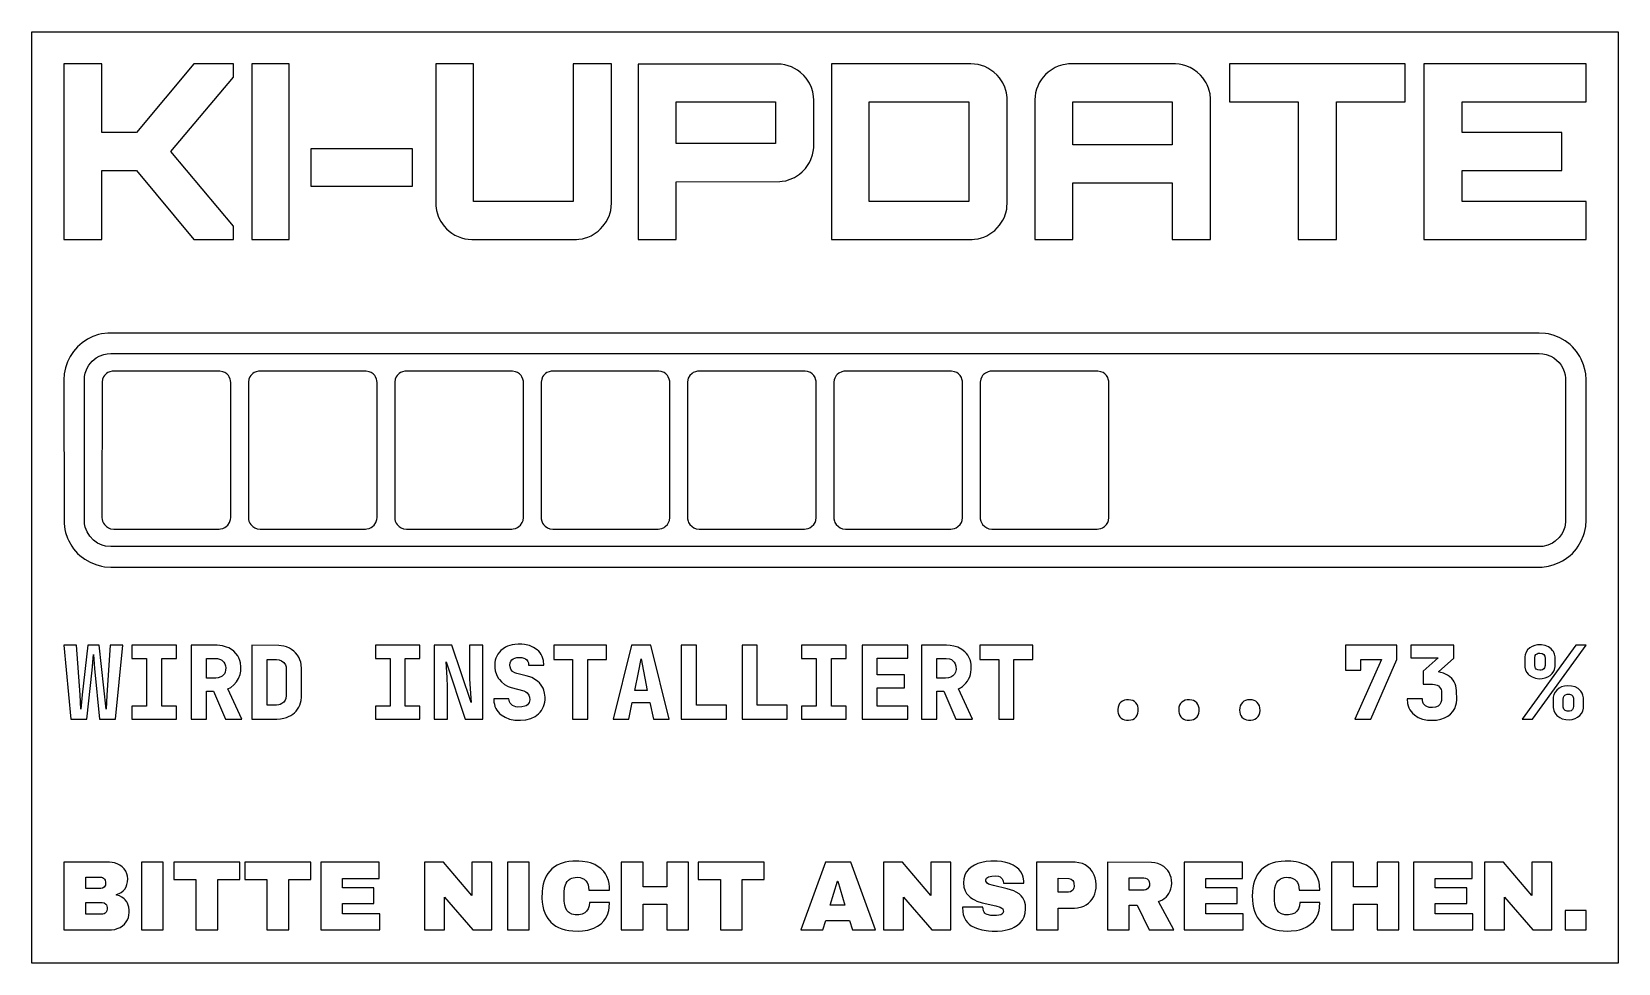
# Model space of a CAD drawing. Header units: millimetres. Extents: x 0 to 272, y 0 to 160.
import ezdxf

# ---------------------------------------------------------------- set-up
doc = ezdxf.new("R2010")
doc.units = ezdxf.units.MM

msp = doc.modelspace()

# ---------------------------------------------------------------- linework, layer by layer
at = {"layer": 'ENTGITTERRAHMEN'}
msp.add_lwpolyline([(0.5, 159.692), (271.5, 159.692), (271.5, 0.5), (0.5, 0.5)], close=True, dxfattribs=at)
at = {"layer": 'MOTIV'}
for points in [[(34.949, 154.192), (28.201, 154.192), (18.371, 142.446), (12.498, 142.446), (12.498, 154.192), (6, 154.192), (6, 124.202), (12.498, 124.202), (12.498, 135.948), (18.371, 135.948), (28.201, 124.202), (34.949, 124.202), (34.949, 126.451), (24.244, 139.197), (34.949, 151.943)], [(44.488, 124.202), (44.488, 154.192), (38.115, 154.192), (38.115, 124.202)], [(96.055, 124.839), (96.409, 125.035), (97.228, 125.612), (97.669, 126.014), (98.071, 126.456), (98.658, 127.284), (98.858, 127.642), (99.108, 128.194), (99.298, 128.763), (99.392, 129.152), (99.482, 129.75), (99.512, 130.366), (99.512, 154.192), (92.972, 154.192), (92.972, 130.7), (75.978, 130.7), (75.978, 154.192), (69.521, 154.192), (69.534, 129.954), (69.638, 129.152), (69.785, 128.571), (69.915, 128.194), (70.159, 127.642), (70.354, 127.284), (70.932, 126.456), (71.333, 126.014), (71.775, 125.612), (72.259, 125.252), (72.782, 124.934), (73.327, 124.67), (73.891, 124.465), (74.472, 124.319), (75.07, 124.231), (75.686, 124.202), (93.554, 124.205), (93.962, 124.231), (94.559, 124.319), (94.945, 124.41), (95.51, 124.595)], [(131.645, 135.36), (132.098, 135.747), (132.643, 136.328), (133.008, 136.811), (133.333, 137.334), (133.604, 137.88), (133.87, 138.635), (134.001, 139.221), (134.071, 139.826), (134.084, 147.986), (134.054, 148.602), (133.921, 149.396), (133.68, 150.158), (133.333, 150.89), (132.769, 151.74), (132.379, 152.196), (131.8, 152.74), (131.321, 153.1), (130.805, 153.418), (130.264, 153.682), (129.7, 153.887), (129.115, 154.033), (128.507, 154.121), (127.878, 154.15), (104.094, 154.15), (104.094, 124.202), (110.55, 124.202), (110.55, 134.032), (128.3, 134.086), (128.712, 134.126), (129.312, 134.233), (130.078, 134.467), (130.805, 134.806)], [(164.012, 125.035), (164.516, 125.368), (164.982, 125.741), (165.41, 126.156), (165.8, 126.612), (166.365, 127.462), (166.635, 128.008), (166.781, 128.381), (166.902, 128.763), (167.032, 129.349), (167.085, 129.75), (167.115, 130.366), (167.102, 148.449), (166.995, 149.264), (166.902, 149.657), (166.711, 150.228), (166.365, 150.955), (165.8, 151.793), (165.41, 152.244), (164.831, 152.783), (164.352, 153.142), (163.836, 153.46), (163.295, 153.723), (162.731, 153.928), (162.146, 154.075), (161.538, 154.163), (160.909, 154.192), (137.125, 154.192), (137.125, 124.202), (161.121, 124.205), (161.538, 124.231), (162.146, 124.319), (162.731, 124.465), (163.109, 124.595), (163.658, 124.839)], [(201.64, 149.657), (201.52, 150.04), (201.29, 150.596), (201.103, 150.955), (200.539, 151.793), (200.149, 152.244), (199.57, 152.783), (198.923, 153.253), (198.397, 153.554), (197.66, 153.867), (197.082, 154.033), (196.482, 154.14), (195.86, 154.189), (177.616, 154.179), (177.011, 154.111), (176.618, 154.033), (175.855, 153.798), (175.304, 153.554), (174.946, 153.359), (174.118, 152.783), (173.675, 152.385), (173.274, 151.948), (172.914, 151.471), (172.596, 150.955), (172.332, 150.413), (172.127, 149.85), (171.981, 149.264), (171.893, 148.657), (171.864, 148.027), (171.864, 124.202), (178.32, 124.202), (178.32, 133.865), (195.314, 133.865), (195.314, 124.202), (201.854, 124.202), (201.851, 148.24), (201.771, 149.064)], [(216.849, 124.202), (223.347, 124.202), (223.347, 147.694), (235.093, 147.694), (235.093, 154.192), (205.103, 154.192), (205.103, 147.694), (216.849, 147.694)], [(244.84, 147.694), (266, 147.694), (266, 154.192), (238.301, 154.192), (238.301, 124.202), (266, 124.202), (266, 130.7), (244.84, 130.7), (244.84, 135.948), (261.876, 135.948), (261.876, 142.446), (244.84, 142.446)], [(110.55, 140.571), (110.55, 147.694), (127.544, 147.694), (127.544, 140.571)], [(143.539, 130.7), (143.539, 147.694), (160.575, 147.694), (160.575, 130.7)], [(178.32, 140.363), (178.32, 147.694), (195.314, 147.694), (195.314, 140.363)], [(65.564, 133.324), (65.564, 139.697), (48.195, 139.697), (48.195, 133.324)], [(6.609, 103.263), (6.273, 102.272), (6.068, 101.246), (6, 100.202), (6.017, 75.678), (6.154, 74.641), (6.273, 74.131), (6.609, 73.14), (6.825, 72.663), (7.348, 71.757), (7.653, 71.332), (8.343, 70.545), (8.725, 70.187), (9.555, 69.55), (10.462, 69.027), (11.428, 68.626), (12.439, 68.355), (12.956, 68.27), (14, 68.202), (258, 68.202), (258.523, 68.219), (259.561, 68.355), (260.572, 68.626), (261.538, 69.027), (262, 69.273), (262.445, 69.55), (263.275, 70.187), (263.657, 70.545), (264.347, 71.332), (264.652, 71.757), (265.175, 72.663), (265.575, 73.63), (265.727, 74.131), (265.932, 75.157), (266, 76.202), (266, 100.202), (265.932, 101.246), (265.846, 101.762), (265.575, 102.773), (265.175, 103.74), (264.928, 104.202), (264.347, 105.072), (263.657, 105.858), (263.275, 106.216), (262.445, 106.853), (261.538, 107.377), (260.572, 107.777), (259.561, 108.048), (259.044, 108.133), (258, 108.202), (14, 108.202), (13.477, 108.184), (12.439, 108.048), (11.929, 107.929), (10.939, 107.593), (10, 107.13), (9.13, 106.548), (8.343, 105.858), (7.653, 105.072), (7.072, 104.202)], [(262.261, 101.648), (262.414, 101.08), (262.49, 100.496), (262.49, 75.907), (262.347, 75.037), (262.157, 74.48), (261.897, 73.952), (261.383, 73.235), (260.739, 72.632), (260.25, 72.305), (259.446, 71.94), (258.587, 71.74), (258, 71.702), (14, 71.702), (13.122, 71.788), (12.554, 71.94), (11.75, 72.305), (11.033, 72.818), (10.43, 73.462), (9.964, 74.211), (9.653, 75.037), (9.538, 75.614), (9.5, 76.202), (9.5, 100.202), (9.538, 100.789), (9.653, 101.366), (9.964, 102.192), (10.258, 102.702), (10.818, 103.384), (11.5, 103.943), (12.01, 104.238), (12.835, 104.548), (13.413, 104.663), (14, 104.702), (258, 104.702), (258.587, 104.663), (259.165, 104.548), (259.99, 104.238), (260.5, 103.943), (260.967, 103.585), (261.383, 103.169), (261.742, 102.702), (262.036, 102.192)], [(12.504, 99.832), (12.5, 76.702), (12.538, 76.311), (12.606, 76.059), (12.768, 75.702), (12.913, 75.484), (13.282, 75.115), (13.615, 74.908), (13.982, 74.77), (14.5, 74.702), (32.5, 74.702), (32.761, 74.719), (33.143, 74.808), (33.5, 74.97), (33.718, 75.115), (34.004, 75.383), (34.294, 75.817), (34.462, 76.311), (34.5, 76.702), (34.5, 99.702), (34.462, 100.092), (34.394, 100.345), (34.232, 100.702), (34.087, 100.919), (33.819, 101.205), (33.5, 101.434), (33.143, 101.595), (32.631, 101.697), (14.5, 101.702), (14.239, 101.685), (13.857, 101.595), (13.5, 101.434), (13.282, 101.288), (12.913, 100.919), (12.768, 100.702), (12.606, 100.345)], [(37.504, 99.832), (37.5, 76.702), (37.538, 76.311), (37.606, 76.059), (37.768, 75.702), (37.913, 75.484), (38.282, 75.115), (38.615, 74.908), (38.982, 74.77), (39.5, 74.702), (57.5, 74.702), (57.761, 74.719), (58.143, 74.808), (58.5, 74.97), (58.718, 75.115), (59.004, 75.383), (59.294, 75.817), (59.462, 76.311), (59.5, 76.702), (59.5, 99.702), (59.462, 100.092), (59.394, 100.345), (59.232, 100.702), (59.087, 100.919), (58.819, 101.205), (58.5, 101.434), (58.143, 101.595), (57.631, 101.697), (39.5, 101.702), (39.239, 101.685), (38.857, 101.595), (38.5, 101.434), (38.282, 101.288), (37.913, 100.919), (37.768, 100.702), (37.606, 100.345)], [(62.504, 99.832), (62.5, 76.702), (62.538, 76.311), (62.606, 76.059), (62.768, 75.702), (62.913, 75.484), (63.282, 75.115), (63.615, 74.908), (63.982, 74.77), (64.5, 74.702), (82.5, 74.702), (82.761, 74.719), (83.143, 74.808), (83.5, 74.97), (83.718, 75.115), (84.004, 75.383), (84.294, 75.817), (84.432, 76.184), (84.5, 76.702), (84.5, 99.702), (84.483, 99.963), (84.394, 100.345), (84.232, 100.702), (84.087, 100.919), (83.819, 101.205), (83.5, 101.434), (83.143, 101.595), (82.631, 101.697), (64.5, 101.702), (64.239, 101.685), (63.857, 101.595), (63.5, 101.434), (63.282, 101.288), (62.913, 100.919), (62.768, 100.702), (62.606, 100.345)], [(87.504, 99.832), (87.5, 76.702), (87.517, 76.441), (87.606, 76.059), (87.768, 75.702), (87.913, 75.484), (88.181, 75.198), (88.615, 74.908), (88.982, 74.77), (89.5, 74.702), (107.5, 74.702), (107.761, 74.719), (108.143, 74.808), (108.5, 74.97), (108.718, 75.115), (109.087, 75.484), (109.294, 75.817), (109.432, 76.184), (109.5, 76.702), (109.5, 99.702), (109.483, 99.963), (109.394, 100.345), (109.232, 100.702), (109.087, 100.919), (108.819, 101.205), (108.5, 101.434), (108.018, 101.633), (107.631, 101.697), (89.5, 101.702), (89.239, 101.685), (88.857, 101.595), (88.5, 101.434), (88.282, 101.288), (87.913, 100.919), (87.768, 100.702), (87.606, 100.345)], [(112.504, 99.832), (112.5, 76.702), (112.517, 76.441), (112.606, 76.059), (112.706, 75.817), (112.913, 75.484), (113.282, 75.115), (113.615, 74.908), (113.982, 74.77), (114.5, 74.702), (132.5, 74.702), (132.761, 74.719), (133.143, 74.808), (133.385, 74.908), (133.718, 75.115), (134.087, 75.484), (134.294, 75.817), (134.432, 76.184), (134.5, 76.702), (134.5, 99.702), (134.483, 99.963), (134.394, 100.345), (134.294, 100.586), (134.087, 100.919), (133.819, 101.205), (133.5, 101.434), (133.018, 101.633), (132.631, 101.697), (114.5, 101.702), (114.239, 101.685), (113.857, 101.595), (113.5, 101.434), (113.282, 101.288), (112.913, 100.919), (112.652, 100.467), (112.568, 100.219)], [(137.504, 99.832), (137.5, 76.702), (137.517, 76.441), (137.606, 76.059), (137.706, 75.817), (137.913, 75.484), (138.282, 75.115), (138.615, 74.908), (138.982, 74.77), (139.5, 74.702), (157.5, 74.702), (157.761, 74.719), (158.143, 74.808), (158.385, 74.908), (158.718, 75.115), (159.087, 75.484), (159.294, 75.817), (159.432, 76.184), (159.5, 76.702), (159.5, 99.702), (159.483, 99.963), (159.394, 100.345), (159.294, 100.586), (159.087, 100.919), (158.819, 101.205), (158.5, 101.434), (158.143, 101.595), (157.631, 101.697), (139.5, 101.702), (139.239, 101.685), (138.857, 101.595), (138.389, 101.365), (138.086, 101.116), (137.913, 100.919), (137.652, 100.467), (137.568, 100.219)], [(162.504, 99.832), (162.5, 76.702), (162.517, 76.441), (162.606, 76.059), (162.768, 75.702), (162.913, 75.484), (163.282, 75.115), (163.615, 74.908), (163.982, 74.77), (164.5, 74.702), (182.5, 74.702), (182.761, 74.719), (183.143, 74.808), (183.385, 74.908), (183.718, 75.115), (184.087, 75.484), (184.294, 75.817), (184.432, 76.184), (184.5, 76.702), (184.5, 99.702), (184.483, 99.963), (184.394, 100.345), (184.294, 100.586), (184.087, 100.919), (183.819, 101.205), (183.5, 101.434), (183.143, 101.595), (182.631, 101.697), (164.5, 101.702), (164.239, 101.685), (163.857, 101.595), (163.389, 101.365), (163.086, 101.116), (162.913, 100.919), (162.768, 100.702), (162.606, 100.345)], [(13.901, 54.851), (13.308, 46.331), (13.208, 43.934), (12.03, 54.851), (10.055, 54.851), (9.119, 46.395), (8.876, 43.934), (8.775, 46.364), (8.131, 54.851), (6, 54.851), (7.178, 42.202), (9.899, 42.202), (10.834, 50.605), (11.025, 53.291), (11.207, 50.852), (12.082, 42.202), (14.785, 42.202), (16.05, 54.851)], [(17.609, 52.598), (20.122, 52.598), (20.122, 44.454), (17.609, 44.454), (17.609, 42.202), (25.234, 42.202), (25.234, 44.454), (22.721, 44.454), (22.721, 52.598), (25.234, 52.598), (25.234, 54.851), (17.609, 54.851)], [(34.503, 47.65), (35.034, 48.057), (35.483, 48.569), (35.842, 49.176), (36.087, 49.839), (36.199, 50.405), (36.234, 51.15), (36.16, 51.844), (36.064, 52.231), (35.876, 52.713), (35.691, 53.049), (35.39, 53.457), (35.034, 53.815), (34.624, 54.124), (34.157, 54.383), (33.774, 54.542), (33.079, 54.734), (32.15, 54.843), (27.746, 54.851), (27.746, 42.202), (30.328, 42.202), (30.328, 46.984), (31.541, 46.984), (33.585, 42.202), (36.41, 42.202), (34.019, 47.4)], [(44.748, 42.847), (45.08, 43.072), (45.381, 43.326), (45.652, 43.608), (45.892, 43.919), (46.101, 44.258), (46.274, 44.62), (46.408, 45.002), (46.504, 45.405), (46.573, 45.975), (46.581, 50.796), (46.528, 51.534), (46.445, 51.946), (46.323, 52.336), (46.163, 52.704), (45.892, 53.157), (45.565, 53.561), (45.284, 53.831), (44.862, 54.145), (44.51, 54.348), (44, 54.568), (43.589, 54.692), (42.697, 54.833), (38.108, 54.851), (38.108, 42.202), (42.378, 42.204), (43.005, 42.252), (43.589, 42.363), (44, 42.489), (44.387, 42.651)], [(59.196, 54.851), (59.196, 52.598), (61.708, 52.598), (61.708, 44.454), (59.196, 44.454), (59.196, 42.202), (66.82, 42.202), (66.82, 44.454), (64.307, 44.454), (64.307, 52.598), (66.82, 52.598), (66.82, 54.851)], [(75.276, 54.851), (75.284, 49.089), (75.369, 47.383), (75.553, 45.061), (72.278, 54.851), (69.246, 54.851), (69.246, 42.202), (71.533, 42.202), (71.533, 47.746), (71.479, 49.327), (71.29, 51.992), (74.53, 42.202), (77.563, 42.202), (77.563, 54.851)], [(87.569, 43.708), (87.767, 44.029), (87.927, 44.369), (88.048, 44.727), (88.131, 45.103), (88.176, 45.498), (88.181, 45.962), (88.1, 46.682), (87.968, 47.177), (87.846, 47.486), (87.521, 48.052), (87.207, 48.432), (86.965, 48.662), (86.404, 49.064), (85.917, 49.315), (85.561, 49.458), (84.978, 49.637), (83.347, 50.017), (83.015, 50.138), (82.639, 50.39), (82.471, 50.577), (82.341, 50.787), (82.221, 51.141), (82.189, 51.472), (82.228, 51.834), (82.345, 52.14), (82.494, 52.345), (82.749, 52.548), (83.003, 52.665), (83.381, 52.75), (83.83, 52.77), (84.193, 52.738), (84.582, 52.636), (84.841, 52.506), (85.053, 52.334), (85.243, 52.072), (85.336, 51.826), (85.378, 51.472), (87.977, 51.472), (87.906, 52.245), (87.817, 52.6), (87.693, 52.934), (87.533, 53.247), (87.338, 53.54), (87.108, 53.811), (86.842, 54.062), (86.224, 54.483), (85.505, 54.784), (84.686, 54.964), (84.239, 55.009), (83.607, 55.022), (82.999, 54.98), (82.57, 54.911), (81.787, 54.679), (81.433, 54.516), (81.005, 54.256), (80.63, 53.949), (80.383, 53.688), (80.101, 53.3), (79.928, 52.981), (79.79, 52.642), (79.688, 52.284), (79.622, 51.905), (79.59, 51.368), (79.604, 51.003), (79.677, 50.481), (79.872, 49.837), (80.179, 49.25), (80.374, 48.977), (80.717, 48.599), (81.253, 48.165), (81.879, 47.812), (82.407, 47.6), (84.563, 47.054), (84.883, 46.902), (85.148, 46.698), (85.422, 46.339), (85.552, 45.981), (85.578, 45.494), (85.471, 45.078), (85.368, 44.899), (85.182, 44.691), (84.942, 44.521), (84.732, 44.423), (84.238, 44.304), (83.547, 44.294), (83.178, 44.352), (82.93, 44.426), (82.639, 44.566), (82.394, 44.751), (82.209, 44.971), (82.111, 45.158), (82.033, 45.436), (82.016, 45.667), (79.417, 45.667), (79.419, 45.53), (79.45, 45.131), (79.52, 44.753), (79.627, 44.396), (79.771, 44.06), (79.954, 43.744), (80.171, 43.451), (80.42, 43.184), (80.701, 42.943), (81.357, 42.537), (82.13, 42.241), (83.001, 42.072), (83.966, 42.03), (84.9, 42.118), (85.734, 42.337), (86.466, 42.685), (87.078, 43.143), (87.339, 43.412)], [(92.898, 52.425), (92.898, 42.202), (95.497, 42.202), (95.497, 52.425), (98.702, 52.425), (98.702, 54.851), (89.692, 54.851), (89.692, 52.425)], [(102.93, 54.851), (99.829, 42.202), (102.48, 42.202), (103.086, 45.061), (106.101, 45.061), (106.708, 42.202), (109.359, 42.202), (106.223, 54.851)], [(119.149, 42.202), (119.149, 44.627), (114.037, 44.627), (114.037, 54.851), (111.438, 54.851), (111.438, 42.202)], [(129.545, 42.202), (129.545, 44.627), (124.434, 44.627), (124.434, 54.851), (121.835, 54.851), (121.835, 42.202)], [(131.971, 52.598), (134.484, 52.598), (134.484, 44.454), (131.971, 44.454), (131.971, 42.202), (139.595, 42.202), (139.595, 44.454), (137.083, 44.454), (137.083, 52.598), (139.595, 52.598), (139.595, 54.851), (131.971, 54.851)], [(144.915, 52.633), (150.165, 52.633), (150.165, 54.851), (142.368, 54.851), (142.368, 42.202), (150.165, 42.202), (150.165, 44.42), (144.915, 44.42), (144.915, 47.573), (149.559, 47.573), (149.559, 49.791), (144.915, 49.791)], [(158.344, 42.202), (161.168, 42.202), (158.777, 47.4), (159.146, 47.581), (159.484, 47.8), (159.793, 48.057), (160.072, 48.352), (160.321, 48.684), (160.537, 49.05), (160.712, 49.435), (160.846, 49.839), (160.937, 50.26), (160.986, 50.701), (160.961, 51.574), (160.891, 51.975), (160.782, 52.355), (160.635, 52.713), (160.379, 53.155), (160.149, 53.457), (159.887, 53.73), (159.382, 54.124), (158.663, 54.493), (157.982, 54.703), (157.386, 54.805), (156.744, 54.849), (152.504, 54.851), (152.504, 42.202), (155.086, 42.202), (155.086, 46.984), (156.299, 46.984)], [(165.673, 52.425), (165.673, 42.202), (168.273, 42.202), (168.273, 52.425), (171.478, 52.425), (171.478, 54.851), (162.468, 54.851), (162.468, 52.425)], [(231.068, 52.425), (226.476, 42.202), (229.248, 42.202), (233.684, 52.425), (233.684, 54.851), (224.934, 54.851), (224.934, 50.605), (227.533, 50.605), (227.533, 52.425)], [(243.262, 43.535), (243.57, 44.054), (243.78, 44.63), (243.857, 45.002), (243.905, 45.53), (243.89, 47.138), (243.749, 47.898), (243.626, 48.245), (243.467, 48.569), (243.274, 48.872), (243.045, 49.152), (242.68, 49.495), (242.357, 49.726), (242.004, 49.923), (241.622, 50.087), (241.211, 50.216), (240.771, 50.311), (243.388, 52.615), (243.388, 54.851), (236.058, 54.851), (236.058, 52.685), (240.736, 52.685), (238.189, 50.432), (238.189, 48.197), (239.776, 48.195), (240.132, 48.159), (240.584, 48.013), (240.772, 47.898), (240.983, 47.705), (241.142, 47.47), (241.227, 47.267), (241.282, 47.042), (241.308, 46.707), (241.294, 45.412), (241.204, 45.039), (241.034, 44.73), (240.723, 44.446), (240.304, 44.267), (239.778, 44.196), (239.227, 44.232), (238.775, 44.379), (238.587, 44.493), (238.376, 44.686), (238.251, 44.857), (238.132, 45.119), (238.066, 45.418), (238.051, 45.667), (235.452, 45.667), (235.525, 44.876), (235.616, 44.51), (235.744, 44.165), (235.908, 43.839), (236.108, 43.535), (236.338, 43.258), (236.69, 42.93), (237.319, 42.527), (238.06, 42.237), (238.902, 42.072), (239.841, 42.03), (240.458, 42.072), (241.169, 42.201), (241.812, 42.417), (242.381, 42.715), (242.864, 43.088)], [(264.233, 54.851), (255.084, 42.202), (256.851, 42.202), (266, 54.851)], [(260.477, 50.392), (260.609, 50.719), (260.703, 51.206), (260.703, 52.864), (260.609, 53.351), (260.421, 53.78), (260.291, 53.972), (260.053, 54.234), (259.563, 54.587), (259.006, 54.818), (258.384, 54.928), (257.718, 54.915), (257.225, 54.818), (256.775, 54.643), (256.366, 54.389), (256.014, 54.063), (255.755, 53.678), (255.59, 53.235), (255.529, 52.864), (255.517, 51.472), (255.543, 51.079), (255.661, 50.606), (255.873, 50.192), (256.094, 49.92), (256.271, 49.756), (256.775, 49.427), (257.345, 49.22), (257.981, 49.135), (258.513, 49.155), (259.006, 49.252), (259.457, 49.427), (259.866, 49.681), (260.218, 50.007)], [(33.323, 51.966), (33.487, 51.684), (33.591, 51.356), (33.636, 50.983), (33.621, 50.603), (33.546, 50.267), (33.412, 49.974), (33.219, 49.725), (33.036, 49.568), (32.825, 49.441), (32.321, 49.279), (31.925, 49.238), (30.328, 49.237), (30.328, 52.598), (31.818, 52.598), (32.227, 52.57), (32.749, 52.422), (32.969, 52.301), (33.161, 52.148)], [(43.828, 51.527), (43.952, 51.143), (43.982, 50.796), (43.982, 46.274), (43.914, 45.756), (43.792, 45.457), (43.556, 45.135), (43.235, 44.881), (42.934, 44.74), (42.682, 44.671), (42.313, 44.629), (40.707, 44.627), (40.707, 52.425), (42.313, 52.423), (42.769, 52.362), (43.163, 52.212), (43.556, 51.917)], [(105.651, 47.14), (103.519, 47.14), (104.161, 50.207), (104.594, 52.512)], [(157.583, 52.385), (157.858, 52.202), (158.081, 51.966), (158.245, 51.684), (158.366, 51.267), (158.388, 50.693), (158.305, 50.267), (158.128, 49.908), (157.858, 49.617), (157.507, 49.406), (157.08, 49.279), (156.576, 49.237), (155.086, 49.237), (155.086, 52.598), (156.683, 52.596), (157.26, 52.512)], [(257.236, 52.711), (257.32, 53.085), (257.43, 53.255), (257.619, 53.397), (257.82, 53.469), (258.116, 53.499), (258.503, 53.443), (258.779, 53.274), (258.944, 52.992), (259, 52.598), (258.996, 51.363), (258.913, 50.997), (258.779, 50.796), (258.582, 50.659), (258.323, 50.585), (258.116, 50.571), (257.735, 50.625), (257.458, 50.787), (257.359, 50.911), (257.289, 51.067), (257.232, 51.472)], [(265.219, 43.197), (265.426, 43.609), (265.541, 44.072), (265.567, 44.454), (265.555, 45.838), (265.463, 46.315), (265.334, 46.638), (265.081, 47.024), (264.64, 47.429), (264.111, 47.717), (263.506, 47.88), (262.828, 47.917), (262.302, 47.857), (261.824, 47.717), (261.395, 47.496), (261.016, 47.197), (260.717, 46.837), (260.509, 46.426), (260.394, 45.962), (260.369, 45.581), (260.38, 44.196), (260.472, 43.72), (260.656, 43.295), (261.016, 42.838), (261.498, 42.476), (261.939, 42.275), (262.559, 42.138), (263.107, 42.117), (263.634, 42.178), (264.111, 42.318), (264.541, 42.538), (264.92, 42.838)], [(262.139, 45.975), (262.253, 46.196), (262.364, 46.309), (262.502, 46.394), (262.761, 46.467), (263.175, 46.467), (263.506, 46.355), (263.727, 46.13), (263.838, 45.792), (263.851, 44.454), (263.796, 44.068), (263.682, 43.85), (263.572, 43.74), (263.434, 43.657), (263.175, 43.584), (262.761, 43.584), (262.429, 43.695), (262.208, 43.916), (262.098, 44.247), (262.084, 45.581)], [(189.45, 43.226), (189.509, 43.584), (189.5, 44.072), (189.427, 44.425), (189.295, 44.734), (189.105, 45.001), (188.861, 45.22), (188.573, 45.38), (188.241, 45.483), (187.867, 45.527), (187.478, 45.512), (187.13, 45.439), (186.822, 45.307), (186.553, 45.117), (186.331, 44.873), (186.167, 44.585), (186.063, 44.254), (186.018, 43.879), (186.033, 43.491), (186.083, 43.226), (186.202, 42.907), (186.381, 42.629), (186.617, 42.393), (186.895, 42.214), (187.13, 42.12), (187.478, 42.045), (187.867, 42.03), (188.241, 42.075), (188.573, 42.179), (188.861, 42.343), (189.158, 42.629), (189.333, 42.907)], [(199.847, 43.226), (199.905, 43.584), (199.896, 44.072), (199.823, 44.425), (199.692, 44.734), (199.502, 45.001), (199.257, 45.22), (198.969, 45.38), (198.638, 45.483), (198.263, 45.527), (197.875, 45.512), (197.527, 45.439), (197.218, 45.307), (196.95, 45.117), (196.727, 44.873), (196.563, 44.585), (196.459, 44.254), (196.414, 43.879), (196.429, 43.491), (196.48, 43.226), (196.599, 42.907), (196.777, 42.629), (197.013, 42.393), (197.291, 42.214), (197.527, 42.12), (197.875, 42.045), (198.263, 42.03), (198.638, 42.075), (198.969, 42.179), (199.257, 42.343), (199.555, 42.629), (199.73, 42.907)], [(210.264, 43.312), (210.307, 43.68), (210.28, 44.164), (210.192, 44.506), (210.046, 44.805), (209.841, 45.061), (209.586, 45.265), (209.287, 45.412), (208.945, 45.499), (208.559, 45.529), (208.181, 45.499), (207.842, 45.412), (207.544, 45.265), (207.286, 45.061), (207.077, 44.805), (206.928, 44.506), (206.839, 44.164), (206.809, 43.778), (206.839, 43.4), (206.928, 43.062), (207.034, 42.834), (207.228, 42.566), (207.476, 42.343), (207.688, 42.214), (208.006, 42.095), (208.365, 42.036), (208.757, 42.036), (209.121, 42.095), (209.442, 42.214), (209.719, 42.393), (210, 42.695), (210.161, 42.983)], [(15.564, 17.255), (15.115, 17.485), (14.633, 17.647), (14.228, 17.726), (13.804, 17.76), (6, 17.762), (6, 6.202), (14.138, 6.215), (14.683, 6.298), (15.097, 6.419), (15.589, 6.638), (16.027, 6.922), (16.331, 7.193), (16.655, 7.586), (16.863, 7.941), (17.016, 8.322), (17.113, 8.73), (17.155, 9.164), (17.148, 9.567), (17.079, 10.105), (16.942, 10.584), (16.847, 10.801), (16.735, 11.004), (16.46, 11.365), (16.297, 11.524), (15.919, 11.797), (15.472, 12.011), (14.956, 12.166), (14.956, 12.234), (15.409, 12.397), (15.801, 12.61), (16.133, 12.872), (16.405, 13.183), (16.616, 13.544), (16.767, 13.954), (16.858, 14.413), (16.888, 14.922), (16.846, 15.411), (16.752, 15.782), (16.56, 16.218), (16.288, 16.619), (15.955, 16.966)], [(19.24, 6.202), (22.954, 6.202), (22.954, 17.762), (19.24, 17.762)], [(32.262, 14.804), (36.043, 14.804), (36.043, 17.762), (24.751, 17.762), (24.751, 14.804), (28.549, 14.804), (28.549, 6.202), (32.262, 6.202)], [(44.393, 6.202), (44.393, 14.804), (48.174, 14.804), (48.174, 17.762), (36.883, 17.762), (36.883, 14.804), (40.68, 14.804), (40.68, 6.202)], [(58.961, 13.393), (53.584, 13.393), (53.584, 14.989), (59.868, 14.989), (59.868, 17.762), (49.871, 17.762), (49.871, 6.202), (59.986, 6.202), (59.986, 8.974), (53.584, 8.974), (53.584, 10.738), (58.961, 10.738)], [(71.008, 6.202), (71.008, 11.814), (75.864, 6.202), (79.107, 6.202), (79.107, 17.762), (75.696, 17.762), (75.696, 12.066), (70.84, 17.762), (67.598, 17.762), (67.598, 6.202)], [(85.475, 17.762), (81.762, 17.762), (81.762, 6.202), (85.475, 6.202)], [(97.707, 16.678), (97.109, 17.115), (96.668, 17.356), (95.943, 17.642), (95.418, 17.783), (94.567, 17.918), (93.958, 17.958), (92.924, 17.94), (92.252, 17.869), (91.625, 17.751), (90.769, 17.485), (90.254, 17.249), (89.784, 16.965), (89.359, 16.634), (88.979, 16.256), (88.647, 15.833), (88.361, 15.365), (88.023, 14.578), (87.857, 13.996), (87.738, 13.37), (87.667, 12.698), (87.649, 11.618), (87.696, 10.923), (87.791, 10.274), (87.934, 9.671), (88.124, 9.112), (88.361, 8.598), (88.647, 8.13), (89.163, 7.512), (89.566, 7.158), (90.013, 6.851), (90.506, 6.591), (91.043, 6.378), (91.625, 6.213), (92.252, 6.095), (92.924, 6.024), (93.968, 6.005), (94.595, 6.044), (95.463, 6.177), (95.996, 6.315), (96.49, 6.492), (97.162, 6.832), (97.749, 7.26), (98.243, 7.772), (98.516, 8.156), (98.839, 8.798), (99.061, 9.517), (99.152, 10.04), (99.203, 10.889), (95.775, 10.889), (95.721, 10.304), (95.559, 9.807), (95.288, 9.398), (94.994, 9.138), (94.536, 8.911), (93.976, 8.792), (93.327, 8.784), (92.743, 8.909), (92.355, 9.11), (92.188, 9.244), (91.969, 9.486), (91.738, 9.877), (91.541, 10.457), (91.448, 11.141), (91.442, 12.675), (91.515, 13.386), (91.647, 13.878), (91.789, 14.201), (91.969, 14.485), (92.189, 14.725), (92.45, 14.915), (92.754, 15.056), (92.979, 15.122), (93.352, 15.18), (93.744, 15.189), (94.19, 15.133), (94.488, 15.044), (94.836, 14.86), (95.128, 14.603), (95.36, 14.283), (95.525, 13.91), (95.624, 13.484), (95.657, 13.007), (99.203, 13.007), (99.179, 13.586), (99.109, 14.131), (98.992, 14.641), (98.73, 15.343), (98.496, 15.767), (98.216, 16.157)], [(101.202, 17.762), (101.202, 6.202), (104.916, 6.202), (104.916, 10.587), (108.999, 10.587), (108.999, 6.202), (112.712, 6.202), (112.712, 17.762), (108.999, 17.762), (108.999, 13.544), (104.916, 13.544), (104.916, 17.762)], [(121.852, 6.202), (121.852, 14.804), (125.633, 14.804), (125.633, 17.762), (114.342, 17.762), (114.342, 14.804), (118.139, 14.804), (118.139, 6.202)], [(140.184, 7.831), (140.671, 6.202), (144.603, 6.202), (140.385, 17.762), (136.067, 17.762), (131.85, 6.202), (135.647, 6.202), (136.134, 7.831)], [(149.408, 6.202), (149.408, 11.814), (154.264, 6.202), (157.507, 6.202), (157.507, 17.762), (154.096, 17.762), (154.096, 12.066), (149.24, 17.762), (145.997, 17.762), (145.997, 6.202)], [(168.126, 17.275), (167.526, 17.538), (166.87, 17.739), (166.159, 17.876), (165.392, 17.949), (164.299, 17.949), (163.519, 17.876), (162.793, 17.739), (162.123, 17.538), (161.508, 17.275), (160.95, 16.948), (160.485, 16.552), (160.123, 16.086), (159.864, 15.55), (159.709, 14.944), (159.658, 14.267), (159.725, 13.511), (159.927, 12.86), (160.185, 12.414), (160.434, 12.124), (160.8, 11.786), (161.196, 11.502), (161.512, 11.324), (161.96, 11.133), (162.862, 10.851), (165.186, 10.302), (165.9, 10.084), (166.191, 9.94), (166.351, 9.795), (166.461, 9.578), (166.478, 9.37), (166.451, 9.212), (166.364, 9.037), (166.22, 8.902), (166.017, 8.806), (165.705, 8.726), (165.267, 8.67), (164.732, 8.656), (164.3, 8.683), (163.697, 8.82), (163.438, 8.949), (163.284, 9.079), (163.162, 9.251), (163.071, 9.463), (163.001, 9.809), (162.985, 10.117), (159.473, 10.117), (159.526, 9.302), (159.62, 8.814), (159.761, 8.369), (160.06, 7.784), (160.319, 7.448), (160.624, 7.156), (160.977, 6.907), (161.583, 6.599), (162.034, 6.429), (162.781, 6.227), (163.908, 6.057), (164.528, 6.014), (165.472, 6.004), (166.287, 6.062), (166.794, 6.139), (167.271, 6.248), (167.933, 6.469), (168.338, 6.654), (168.891, 6.991), (169.362, 7.4), (169.735, 7.884), (170.012, 8.442), (170.19, 9.074), (170.271, 9.78), (170.248, 10.469), (170.096, 11.116), (169.817, 11.666), (169.503, 12.035), (169.146, 12.351), (168.659, 12.676), (168.238, 12.881), (167.135, 13.232), (164.805, 13.764), (163.928, 14.043), (163.709, 14.174), (163.558, 14.335), (163.474, 14.525), (163.461, 14.765), (163.511, 14.912), (163.609, 15.047), (163.954, 15.276), (164.478, 15.412), (165.077, 15.442), (165.644, 15.359), (165.901, 15.254), (166.11, 15.107), (166.272, 14.928), (166.387, 14.729), (166.456, 14.508), (166.48, 14.2), (169.958, 14.2), (169.948, 14.618), (169.854, 15.229), (169.736, 15.603), (169.479, 16.112), (169.123, 16.561), (168.669, 16.949)], [(180.923, 16.995), (180.42, 17.326), (179.978, 17.527), (179.384, 17.692), (178.744, 17.76), (172.125, 17.762), (172.125, 6.202), (175.838, 6.202), (175.838, 9.932), (178.611, 9.932), (179.134, 9.963), (179.863, 10.125), (180.203, 10.259), (180.63, 10.491), (181.015, 10.774), (181.354, 11.105), (181.647, 11.482), (181.894, 11.907), (182.085, 12.363), (182.217, 12.844), (182.291, 13.35), (182.307, 13.964), (182.261, 14.616), (182.158, 15.108), (181.997, 15.573), (181.713, 16.116), (181.354, 16.591)], [(194.958, 12.856), (195.086, 13.208), (195.193, 13.7), (195.228, 14.216), (195.201, 14.686), (195.117, 15.138), (194.978, 15.573), (194.783, 15.989), (194.533, 16.375), (194.229, 16.72), (193.869, 17.022), (193.344, 17.341), (192.869, 17.535), (192.349, 17.67), (191.784, 17.745), (184.256, 17.762), (184.256, 6.202), (187.97, 6.202), (187.97, 10.419), (189.348, 10.419), (191.397, 6.202), (195.564, 6.202), (192.994, 11.041), (193.625, 11.337), (193.956, 11.557), (194.249, 11.81), (194.506, 12.094), (194.726, 12.409)], [(206.419, 13.393), (201.042, 13.393), (201.042, 14.989), (207.326, 14.989), (207.326, 17.762), (197.329, 17.762), (197.329, 6.202), (207.444, 6.202), (207.444, 8.974), (201.042, 8.974), (201.042, 10.738), (206.419, 10.738)], [(219.218, 16.513), (218.846, 16.834), (218.222, 17.24), (217.765, 17.461), (217.015, 17.717), (216.473, 17.838), (215.597, 17.943), (214.607, 17.957), (213.913, 17.91), (212.955, 17.751), (212.373, 17.585), (211.836, 17.373), (211.343, 17.113), (210.896, 16.806), (210.493, 16.451), (210.137, 16.05), (209.828, 15.605), (209.567, 15.114), (209.353, 14.578), (209.187, 13.996), (209.068, 13.37), (208.996, 12.698), (208.973, 11.982), (208.996, 11.265), (209.068, 10.593), (209.187, 9.967), (209.353, 9.386), (209.567, 8.85), (209.828, 8.359), (210.137, 7.913), (210.493, 7.512), (210.896, 7.158), (211.343, 6.851), (211.836, 6.591), (212.373, 6.378), (212.955, 6.213), (213.582, 6.095), (214.254, 6.024), (214.971, 6), (215.616, 6.02), (216.513, 6.123), (217.064, 6.241), (217.578, 6.399), (218.278, 6.709), (218.893, 7.108), (219.42, 7.593), (219.846, 8.156), (220.169, 8.798), (220.391, 9.517), (220.482, 10.04), (220.533, 10.889), (217.105, 10.889), (217.051, 10.304), (216.888, 9.807), (216.618, 9.398), (216.241, 9.084), (215.762, 8.879), (215.181, 8.781), (214.531, 8.797), (213.969, 8.951), (213.599, 9.174), (213.44, 9.319), (213.235, 9.578), (213.02, 9.984), (212.844, 10.586), (212.772, 11.291), (212.778, 12.826), (212.844, 13.386), (213.02, 13.99), (213.175, 14.3), (213.368, 14.571), (213.519, 14.725), (213.78, 14.915), (214.084, 15.056), (214.429, 15.147), (214.816, 15.188), (215.191, 15.182), (215.52, 15.133), (215.91, 15.005), (216.244, 14.803), (216.522, 14.528), (216.69, 14.283), (216.855, 13.91), (216.954, 13.484), (216.987, 13.007), (220.533, 13.007), (220.48, 13.863), (220.387, 14.39), (220.247, 14.884), (219.949, 15.559), (219.546, 16.157)], [(222.532, 6.202), (226.246, 6.202), (226.246, 10.587), (230.329, 10.587), (230.329, 6.202), (234.042, 6.202), (234.042, 17.762), (230.329, 17.762), (230.329, 13.544), (226.246, 13.544), (226.246, 17.762), (222.532, 17.762)], [(245.619, 13.393), (240.242, 13.393), (240.242, 14.989), (246.526, 14.989), (246.526, 17.762), (236.529, 17.762), (236.529, 6.202), (246.644, 6.202), (246.644, 8.974), (240.242, 8.974), (240.242, 10.738), (245.619, 10.738)], [(248.66, 6.202), (252.071, 6.202), (252.071, 11.814), (256.927, 6.202), (260.17, 6.202), (260.17, 17.762), (256.759, 17.762), (256.759, 12.066), (251.903, 17.762), (248.66, 17.762)], [(13.044, 14.715), (13.123, 14.38), (13.12, 14.071), (13.078, 13.852), (13.009, 13.694), (12.881, 13.519), (12.605, 13.324), (12.313, 13.26), (9.713, 13.259), (9.713, 15.225), (12.396, 15.215), (12.595, 15.159), (12.774, 15.053), (12.931, 14.897)], [(139.411, 10.419), (136.907, 10.419), (138.134, 14.536), (138.201, 14.536)], [(178.515, 14.209), (178.539, 13.636), (178.502, 13.403), (178.429, 13.197), (178.318, 13.018), (178.171, 12.868), (177.936, 12.733), (177.578, 12.648), (175.838, 12.637), (175.838, 15.023), (177.643, 15.004), (178.037, 14.884), (178.318, 14.652), (178.429, 14.474)], [(191.405, 13.745), (191.278, 13.465), (191.068, 13.228), (190.809, 13.068), (190.513, 12.995), (187.97, 12.99), (187.97, 15.124), (190.46, 15.123), (190.763, 15.066), (191.027, 14.924), (191.248, 14.703), (191.39, 14.433), (191.447, 14.121)], [(13.389, 10.06), (13.393, 9.797), (13.332, 9.442), (13.232, 9.253), (13.054, 9.062), (12.874, 8.955), (12.67, 8.899), (9.713, 8.89), (9.713, 10.873), (12.536, 10.873), (12.874, 10.808), (13.149, 10.612), (13.256, 10.474), (13.346, 10.279)], [(262.438, 6.202), (266, 6.202), (266, 9.545), (262.438, 9.545)]]:
    msp.add_lwpolyline(points, close=True, dxfattribs=at)

doc.saveas('drawing.dxf')
